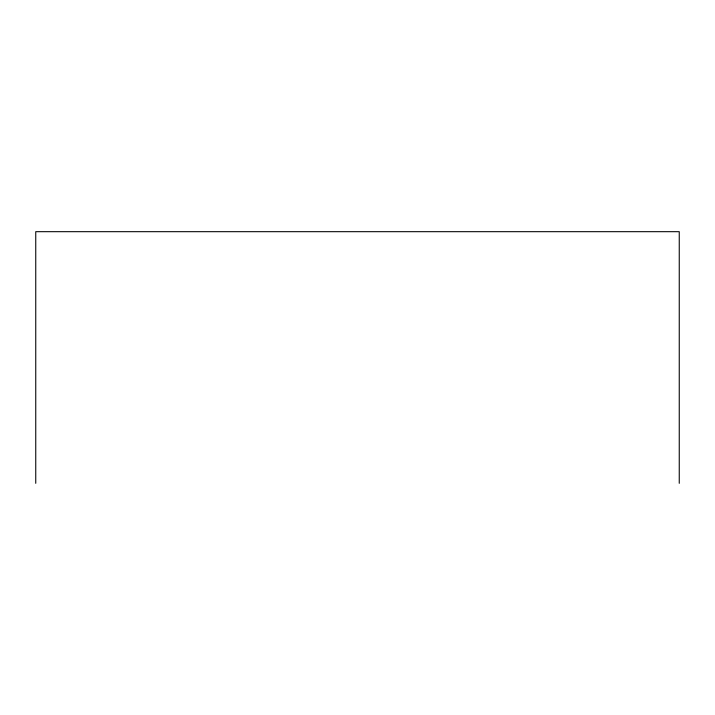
<?xml version="1.0" encoding="UTF-8"?>
<svg xmlns="http://www.w3.org/2000/svg" width="715" height="715" viewBox="0 0 715 715"><rect width="100%" height="100%" fill="white"/><g stroke="black" fill="none" stroke-linecap="round" stroke-linejoin="round"><path stroke-width="1.07" d="M679.25 483.322L679.25 231.678L35.75 231.678L35.75 483.322"/></g></svg>
